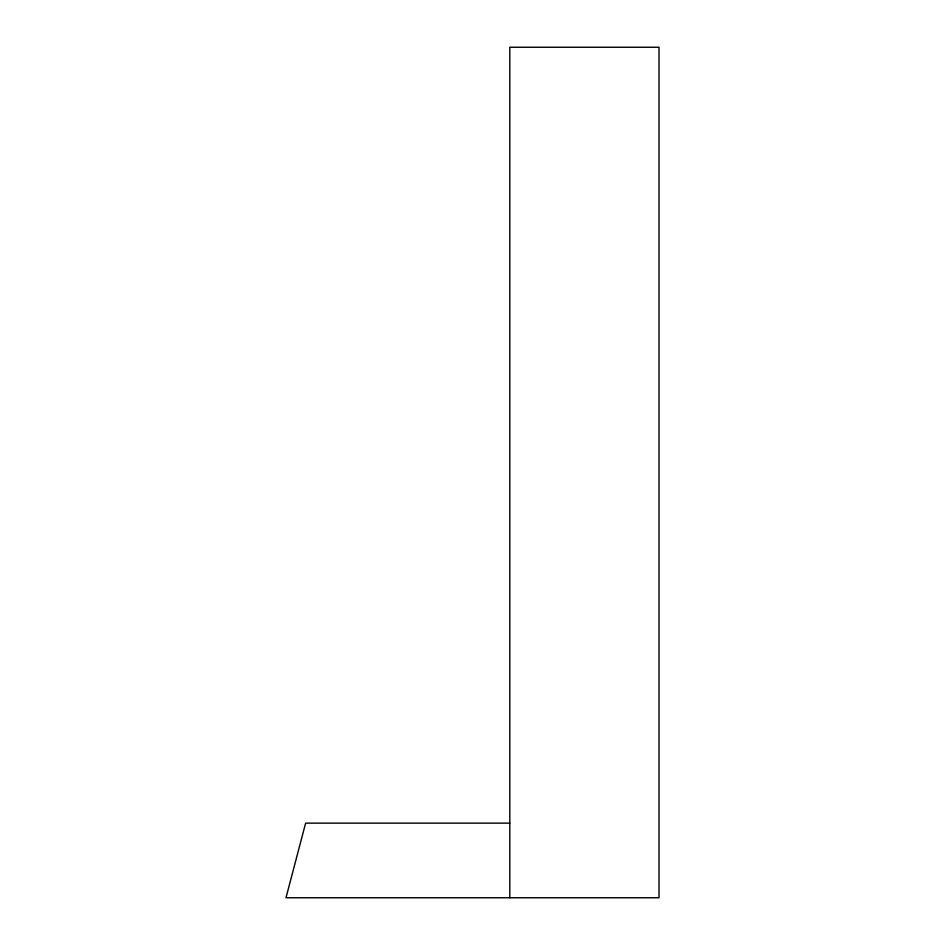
<?xml version="1.0" encoding="UTF-8"?>
<svg xmlns="http://www.w3.org/2000/svg" width="945" height="945" viewBox="0 0 945 945"><rect width="100%" height="100%" fill="white"/><g stroke="black" fill="none" stroke-linecap="round" stroke-linejoin="round"><path stroke-width="1.42" d="M509.804 823.142L305.625 823.142L285.992 897.75L659.008 897.75L659.008 47.25L509.804 47.25L509.804 897.75"/></g></svg>
